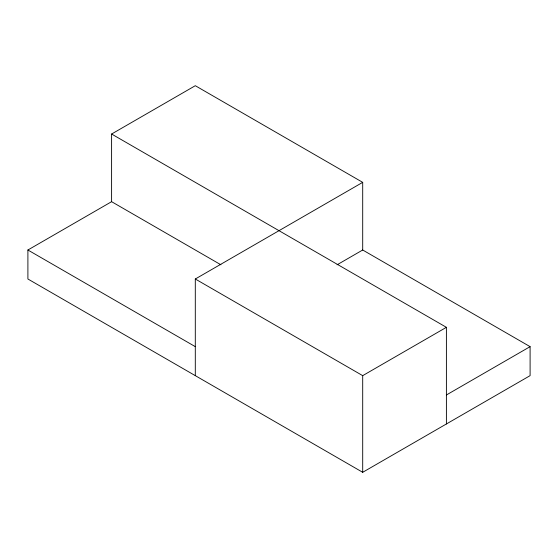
<?xml version="1.0" encoding="UTF-8"?>
<svg xmlns="http://www.w3.org/2000/svg" width="558" height="558" viewBox="0 0 558 558"><rect width="100%" height="100%" fill="white"/><g stroke="black" fill="none" stroke-linecap="round" stroke-linejoin="round"><path stroke-width="0.84" d="M111.6 201.682L111.6 134.025L195.3 85.702L362.7 182.354L362.7 250.005L530.1 346.651L530.1 375.646L362.7 472.298L27.9 279L27.9 250.005L111.6 201.682L220.94 264.806M195.3 375.646L195.3 279L362.7 182.354M337.06 264.806L362.7 250.005M195.3 279L362.7 375.646L446.4 327.323L446.4 423.975M446.4 394.98L530.1 346.651M111.6 134.025L446.4 327.323M27.9 250.005L195.3 346.651M362.7 375.646L362.7 472.298"/></g></svg>
